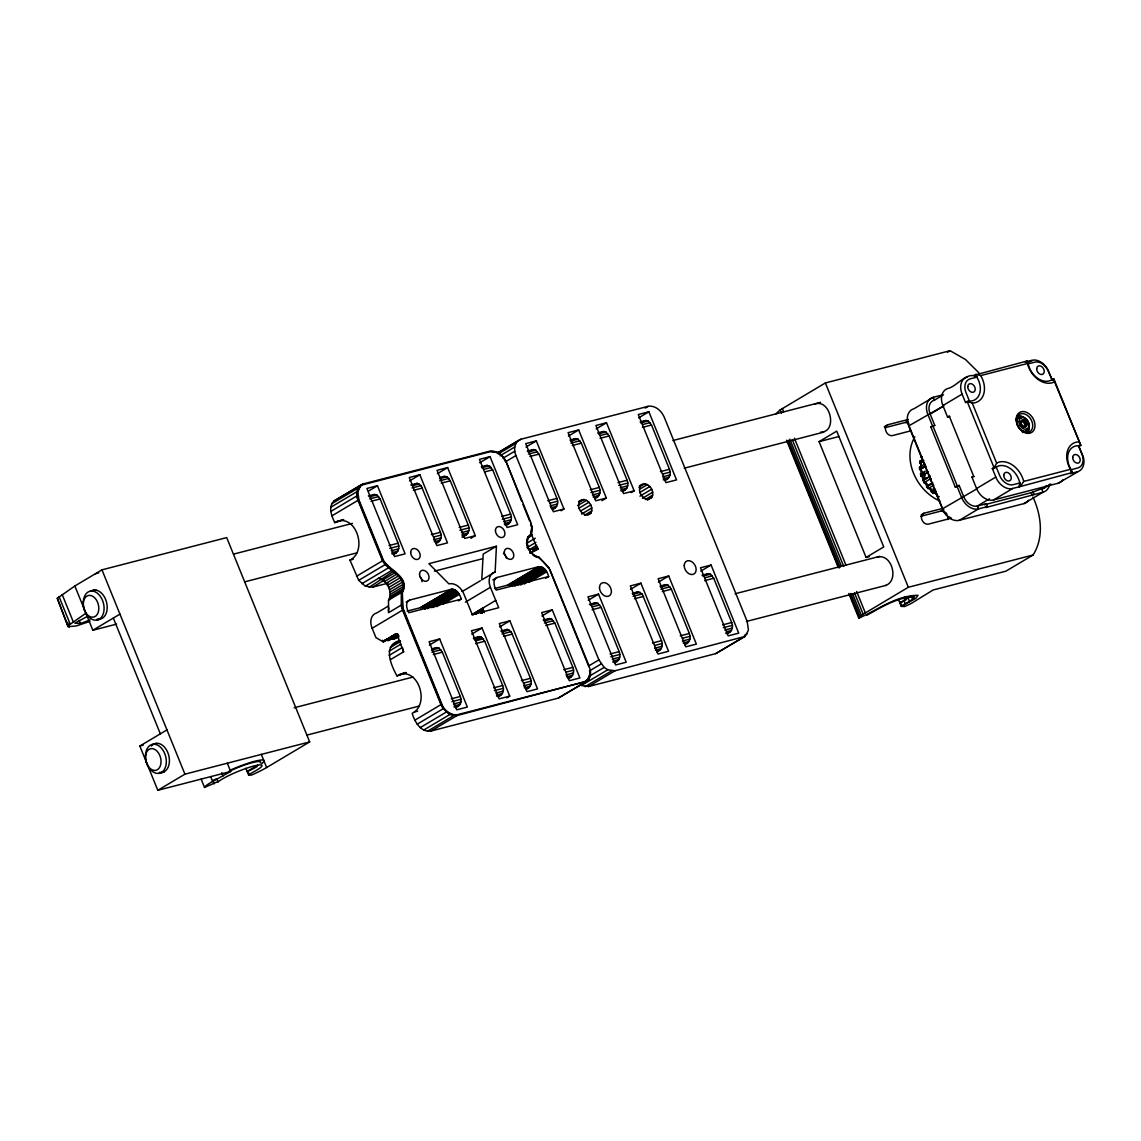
<?xml version="1.0" encoding="UTF-8"?>
<svg xmlns="http://www.w3.org/2000/svg" width="1141" height="1141" viewBox="0 0 1141 1141"><rect width="100%" height="100%" fill="white"/><g stroke="black" fill="none" stroke-linecap="round" stroke-linejoin="round"><path stroke-width="1.5" d="M581.482 499.815L579.628 501.284C576.547 506.604 580.698 514.006 586.517 515.062L590.81 513.265C593.876 507.945 589.74 500.542 583.907 499.487L578.544 501.569M642.397 484.069L640.543 485.538C637.462 490.844 641.613 498.246 647.432 499.316L651.711 497.505C654.791 492.199 650.655 484.797 644.822 483.741L639.459 485.824M587.201 680.264L589.883 674.531L590.282 670.295L589.255 677.711L587.201 680.264L583.864 681.99L456.842 714.837C449.911 716.092 443.992 710.401 441.453 704.453L402.531 608.41L401.903 592.963C410.09 577.046 389.038 571.028 383.034 560.573L358.531 500.243C355.222 494.766 358.531 485.282 363.366 484.64L490.844 451.522L494.253 451.351L501.184 454.746L497.447 452.093L490.159 451.094L363.052 483.969C356.249 486.066 355.536 494.666 357.989 500.329L382.52 560.773C388.04 571.356 409.491 576.847 401.304 592.607L401.304 605.087L388.51 612.703L388.51 600.223C393.217 592.065 387.184 580.798 378.57 578.273M393.388 554.483C398.209 553.028 400.077 547.623 398.095 543.23L380.11 498.959L376.872 494.909L372.936 494.766M435.762 543.53C440.583 542.075 442.451 536.669 440.469 532.276L421.086 485.595L417.207 483.328L412.258 485.638M455.616 707.72C460.436 706.265 462.305 700.859 460.322 696.466L442.337 652.196L439.085 648.145L435.163 648.017M462.048 537.24C467.354 535.728 470.748 530.308 468.266 525.074L450.296 480.817L447.044 476.767L443.122 476.624M497.989 696.766C502.81 695.311 504.679 689.906 502.682 685.513L484.711 641.242L481.459 637.191L477.537 637.049M505.948 525.373C510.769 523.919 512.637 518.527 510.64 514.12L492.67 469.85L489.418 465.813L485.495 465.671M525.801 689.578C530.608 688.123 532.49 682.717 530.494 678.325L511.125 631.643L507.232 629.376L502.297 631.686M552.23 509.642C557.05 508.187 558.933 502.796 556.936 498.389L538.951 454.118L535.7 450.082L531.777 449.939M568.175 678.624C572.982 677.155 574.864 671.764 572.868 667.357L554.897 623.1L551.645 619.035L547.709 618.907M594.604 498.688C599.424 497.234 601.307 491.828 599.296 487.435L581.325 443.164L578.073 439.128L574.151 438.985M622.415 491.5C627.222 490.045 629.105 484.64 627.108 480.247L609.137 435.976L605.885 431.926L601.963 431.797M664.789 480.546C669.596 479.092 671.479 473.686 669.482 469.293L651.511 425.022L648.259 420.972L644.323 420.829M614.457 662.892C619.278 661.423 621.146 656.032 619.149 651.625L601.179 607.369L597.927 603.318L594.005 603.175M656.831 651.925C661.637 650.47 663.52 645.079 661.523 640.672L642.155 594.005L638.275 591.737L633.326 594.033M684.629 644.736C689.449 643.282 691.332 637.876 689.335 633.483L671.35 589.212L668.113 585.176L664.176 585.033M727.002 633.783C731.823 632.328 733.706 626.922 731.709 622.53L713.724 578.259L710.486 574.208L706.55 574.08M495.151 571.955L496.421 546.225L428.888 563.683L448.941 583.892A13.735 9.927 59.2 0 1 463.931 594.133L472.231 614.571L498.703 607.725L490.416 587.287A13.92 10.055 59.2 0 1 493.896 572.397L495.151 571.955L481.787 579.87L483.185 554.098L496.421 546.225M1070.871 472.231L1071.057 469.721L1077.732 467.995A12.48 9.014 59.2 0 0 1081.982 454.246L1078.487 445.66L1083.194 456.557A15.589 11.267 59.2 0 1 1078.63 471.347L1058.021 483.271L993.511 499.958A15.589 11.267 59.2 0 1 976.582 488.533L971.932 477.081L973.601 476.097L949.212 416.023L947.543 417.021L942.894 405.568A15.589 11.267 59.2 0 1 948.214 388.396C956.985 386.385 967.34 370.611 976.91 377.115L970.235 378.841A12.48 9.014 59.2 0 0 965.985 392.575L969.465 401.161L966.883 402.202M456.842 714.837C452.093 715.564 443.735 710.572 441.895 704.197L402.973 608.153L402.345 592.692C410.532 576.79 389.48 570.771 383.476 560.317L358.973 499.986L357.789 491.828L360.47 486.095M934.294 492.655L933.053 493.368L931.37 491.543A3.708 2.681 59.2 0 0 931.627 490.601A2.054 1.483 59.2 0 0 929.102 487.991A3.708 2.681 59.2 0 0 928.546 488.319L928.061 488.533A27.427 19.825 59.2 0 1 926.62 486.722L926.734 486.38A3.708 2.681 59.2 0 0 927.219 485.61A2.054 1.483 59.2 0 0 925.208 482.515A3.708 2.681 59.2 0 0 924.538 482.614L923.098 480.332A3.708 2.681 59.2 0 0 923.782 479.805A2.054 1.483 59.2 0 0 922.413 476.41A3.708 2.681 59.2 0 0 921.7 476.296L921.243 476.253A27.427 19.825 59.2 0 1 920.473 473.986L920.73 473.8A3.708 2.681 59.2 0 0 921.557 473.544A2.054 1.483 59.2 0 0 920.915 470.092A3.708 2.681 59.2 0 0 920.202 469.764L919.617 469.464A27.427 19.825 59.2 0 1 919.461 467.325L925.009 464.002M1019.883 482.943L1019.369 486.779L1011.211 488.776A15.589 11.267 59.2 0 1 996.635 478.935L992.313 468.509L996.193 466.954L999.673 475.526A12.48 9.014 59.2 0 0 1013.208 484.668L1019.883 482.943L1019.141 486.85L1072.454 472.502L1069.474 466.555A18.199 13.15 59.2 0 1 1075.835 445.96L1080.827 445.404L1053.87 378.997L1049.406 380.88A18.199 13.15 59.2 0 1 1029.111 367.188L1027.157 360.97L973.843 375.318L976.91 377.115M947.914 519.554L948.014 516.816M927.904 485.681L926.734 486.38L932.582 482.985L926.649 486.494L932.653 482.857M245.871 768.292L248.581 774.967L251.405 775.124L254.7 773.655A30.45 4.35 -22.1 0 0 266.652 767.522L309.667 741.907L226.702 537.596L101.963 569.844L74.85 585.989L57.292 598.326L68.118 626.637L76.205 625.981L89.839 621.417M68.118 626.637L57.292 598.326M334.727 522.621L343.555 519.597L334.727 522.621C331.731 516.103 327.795 506.904 334.028 500.97L360.043 485.481M396.954 675.871L405.782 672.833L396.954 675.871C391.192 665.346 382.092 645.335 399.792 640.472M607.754 669.781L604.174 667.371L598.897 659.883L515.932 455.573C513.493 449.911 514.206 441.31 520.995 439.214L648.117 406.339C655.362 405.041 661.58 411.002 664.247 417.221L747.212 621.545L748.439 630.074L745.144 636.393L715.678 653.65L588.571 686.525L581.282 685.527L607.754 669.781L615.028 670.765L745.144 636.393M531.464 530.651C529.453 543.957 532.99 515.803 531.906 530.394M399.165 674.545C419.089 668.013 429.886 704.682 412.158 713.325C414.682 721.711 420.729 732.608 431.056 731.01L558.177 698.149L587.187 681.148C591.323 677.683 591.437 669.61 588.699 666.387L548.992 567.961M924.267 479.634L922.912 480.603L930.043 476.325M932.525 490.93L934.921 489.446L931.37 491.543L934.893 489.518M914.854 436.846C901.632 459.837 916.865 490.872 939.785 500.999M257.681 765.226A24.104 3.437 -22.1 0 1 251.163 769.005L247.198 771.573A27.855 3.979 -22.1 0 0 257.01 766.609M248.581 774.967L252.546 772.414A24.104 3.437 -22.1 0 0 253.958 765.982A24.104 3.437 -22.1 0 0 219.343 781L204.524 787.418L201.173 779.189M775.866 413.898L780.187 409.904L825.371 382.948L950.096 350.701L965.457 359.486L978.964 372.865M848.79 593.491L858.831 618.208L863.152 614.229L908.336 587.273L1033.061 555.011C1044.158 537.668 1041.291 514.976 1032.962 497.119M1033.061 555.011L1005.948 571.156L933.096 589.997L911.245 603.461L904.656 606.541L901.276 606.356L912.643 599.382L911.274 595.973L899.892 602.947L905.868 600.066L904.528 596.8M1079.044 446.088L1080.827 445.404L1054.555 381.779A21.308 15.404 59.2 0 1 1027.456 363.494L980.747 375.574A21.308 15.404 59.2 0 1 972.246 403.058L996.635 463.132L994.096 467.824L992.428 468.823L996.193 466.954L992.428 468.823M933.281 493.254L932.482 492.912L933.424 492.983A3.708 2.681 59.2 0 1 933.851 492.484A2.054 1.483 59.2 0 1 936.704 494.395A3.708 2.681 59.2 0 1 936.69 495.465L938.615 496.834M204.524 787.418L204.981 786.691A26.913 3.837 -22.1 0 1 212.625 781.485L230.667 771.473L227.344 763.272M1078.944 441.852A21.308 15.404 59.2 0 0 1070.443 469.336L1023.719 481.416L1020.796 485.852L1018.856 479.648A18.199 13.15 59.2 0 0 998.56 465.942L994.096 467.824L967.14 401.418L965.6 402.716M528.497 549.577A12.793 9.242 59.2 0 1 528.254 536.755L530.836 533.831M68.346 625.568L85.917 613.23M858.831 618.208C877.757 609.793 896.498 595.388 918.077 595.288L915.809 598.369L901.276 606.356L898.566 599.681M912.643 599.382L914.611 596.714C897.439 597.085 881.537 607.098 866.875 615.256M475.312 613.972L483.442 608.381L472.231 614.571M383.376 641.741L395.513 634.125L383.433 641.271L382.406 640.301L383.576 641.613L396.911 633.64L383.134 641.812L375.945 637.619L372.137 628.263A13.735 9.927 59.2 0 1 376.758 612.959L388.525 605.957M472.973 614.657L482.5 608.267L484.283 612.674M920.858 466.526L919.446 467.325M530.636 553.228L537.953 548.564L529.923 552.957M931.356 491.928L935.435 489.46M397.838 634.61L388.682 640.372L385.145 639.616M398.637 636.065L393.959 639.003L390.393 638.233M926.62 486.722L932.568 483.156M388.724 639.873L387.726 638.946L388.154 640.515L398.109 634.339L387.755 640.529M397.738 636.493L393.474 639.131L397.881 636.507M473.244 614.699L483.442 608.381M383.576 641.613L395.513 634.111M388.881 640.072L397.838 634.553M398.608 636.207L394.158 638.874L398.637 635.965M919.746 469.593L925.807 466.141M537.953 548.564L530.365 552.914M920.473 473.986L925.237 471.133M920.93 466.526L919.76 467.24A3.708 2.681 59.2 0 0 920.245 467.311M393.075 639.16L397.467 636.507M481.302 613.316L484.226 611.547L481.031 613.259M397.781 634.909L388.682 640.372L387.726 638.946M398.48 636.307L393.959 639.003L398.366 636.378M74.85 585.989L92.835 630.26L119.948 614.115M363.052 483.969L334.028 500.97M331.86 503.666L357.875 488.177M330.733 507.289L356.748 491.8M330.776 511.468L356.791 495.978M368.657 490.972L377.471 485.724L405.126 553.841L394.544 556.58L366.889 488.462L377.471 485.724M331.96 515.818L357.989 500.329M409.562 480.903L419.845 474.77L447.5 542.874L436.917 545.612L409.262 477.509L419.845 474.77M437.36 473.715L447.657 467.582L475.312 535.685L470.905 538.31M490.844 451.522L496.178 452.364M479.733 462.747L490.031 456.628L517.686 524.732L507.089 527.47L479.434 459.367L490.031 456.628M497.419 452.977L518 440.726M497.476 453.205L520.995 439.214M498.189 453.918L515.832 443.421M500.015 455.801L514.705 447.044M502.981 458.226L514.748 451.223M500.742 455.002L504.08 457.983L501.013 454.489M526.03 447.015L536.313 440.897L563.968 509L561.03 510.754M505.648 461.691L515.932 455.573M521.665 501.313L506.219 461.905L530.836 522.421M388.097 583.137L372.636 587.144L365.348 586.146L358.73 580.327L349.945 560.088C367.659 551.431 356.862 514.791 336.937 521.309M568.403 436.062L578.687 429.943L606.342 498.046L601.935 500.671M596.201 428.873L606.499 422.755L634.154 490.858L631.215 492.598M356.505 576.262L382.52 560.773M645.178 408.093L648.117 406.339M358.73 580.327L384.759 564.838M638.575 417.92L648.872 411.787L676.527 479.905L665.93 482.643L638.275 414.525L648.872 411.787M361.783 583.736L387.797 568.247M365.348 586.146L391.363 570.657M393.36 571.37L369.085 587.315M382.535 580.084L395.328 572.468M372.636 587.144L384.389 580.141M384.389 581.539L397.168 573.923M386.057 583.308L398.851 575.692M387.512 585.319L400.306 577.703M388.682 587.515L401.475 579.899M389.537 589.811L402.331 582.195M390.065 592.136L402.844 584.52M390.208 594.418L403.001 586.802M389.994 596.572L402.787 588.956M230.667 771.473L157.815 790.299L139.844 746.043L166.957 729.898M389.423 598.526L402.217 590.91M388.51 600.223L401.304 592.607M406.125 602.106L409.747 600.052L451.251 589.327C456.742 588.699 460.051 594.675 461.278 599.139L458.34 600.893M579.5 502.111L583.907 499.487M577.717 505.591L586.531 500.343M372.137 628.263L402.573 610.15A13.735 9.927 59.2 0 1 401.304 605.087M528.254 536.755L528.697 536.498A12.793 9.242 59.2 0 0 528.411 548.193A12.793 9.242 59.2 0 0 537.582 557.036M527.841 537.397L532.248 534.772M578.658 508.373L588.956 502.254M580.527 511.04L590.81 504.921M526.472 543.444L535.286 538.195M407.095 611.134L420.387 607.697L451.251 589.327M420.387 607.697L452.021 589.241M421.157 607.625L452.82 589.284M421.956 607.668L453.647 589.455M422.769 607.839L454.46 589.74M581.525 514.078L591.808 507.945M423.596 608.11L424.409 608.51L455.288 590.125M527.099 547.594L535.913 542.346M456.072 590.639L425.208 609.009L424.409 608.51M427.433 608.738L456.842 591.238M584.463 515.261L591.808 510.883M431.084 607.682L457.555 591.922M536.712 545.27L529.367 549.634L538.067 548.122M587.872 515.005L590.81 513.265M433.209 607.568L458.211 592.692M436.746 606.655L458.796 593.52M480.447 580.698L464.273 590.325A13.92 10.055 59.2 0 0 461.891 591.423M532.918 549.463L537.325 546.839M638.946 487.236L644.822 483.741M443.136 604.031L459.31 594.404M530.18 552.886L537.525 548.521M535.329 550.675L538.352 548.878M383.134 641.812L396.597 633.868L403.614 651.811L390.393 659.683M640.087 488.961L647.446 484.583M397.539 634.039L387.384 640.458M390.236 638.974L396.269 635.394M388.154 640.515L397.51 635.123M398.337 635.38L392.304 638.974L396.968 636.378M398.537 635.837L394.158 638.718M492.898 579.913L497.134 577.46L538.652 566.72C544.129 566.093 547.452 572.069 548.664 576.547L545.726 578.287M639.573 492.627L649.857 486.494M639.958 496.178L651.725 489.175M399.863 640.7L392.447 644.836M465.414 602.163L490.416 587.287M390.279 647.546L400.562 641.413M642.426 498.332L652.723 492.199M389.152 651.154L400.919 644.152M645.364 499.501L652.723 495.123M157.815 790.299L184.928 774.168L309.667 741.907M647.304 500.129L651.711 497.505M389.195 655.348L402.416 647.475L403.614 651.811M494.495 588.542L507.774 585.105L538.652 566.72M507.774 585.105L539.422 566.649M508.544 585.033L540.221 566.692M509.342 585.076L541.034 566.863M510.155 585.233L541.861 567.134M510.983 585.518L511.796 585.918L542.674 567.533M514.063 585.533L543.473 568.033M514.819 586.146L544.228 568.632M518.485 585.076L544.942 569.33M520.61 584.976L545.598 570.086M548.579 568.304L548.022 566.706M471.846 614.614L495.736 600.394M524.133 584.049L546.182 570.928M475.669 614.257L482.885 609.964M529.053 582.309L546.696 571.812M480.775 613.031L483.784 611.234M429.415 645.093L439.699 638.974L467.354 707.078L456.757 709.816L429.102 641.713L439.699 638.974M471.789 634.139L482.072 628.006L509.727 696.124L506.789 697.864M947.458 352.269L950.096 350.701M499.587 626.951L509.884 620.818L537.539 688.922L526.942 691.674L499.287 623.557L509.884 620.818M819.081 441.653L836.724 431.155L883.733 546.938L866.09 557.436L819.081 441.653L839.163 436.461M541.961 615.997L552.258 609.865L579.913 677.968L569.316 680.706L541.661 612.603L552.258 609.865M588.243 600.266L598.54 594.133L626.195 662.236L615.598 664.975L587.943 596.871L598.54 594.133M884.304 426.748L887.969 424.709L908.407 419.432M940.441 396.027L942.095 395.028L933.21 397.325L913.927 408.778A15.603 11.267 59.2 0 0 908.65 425.85L942.409 508.986A15.603 11.267 59.2 0 0 959.224 520.339L1023.891 503.623L1043.017 492.213A15.589 11.267 59.2 0 0 1049.563 484.326M943.507 394.786L934.365 400.191A12.48 9.014 59.2 0 0 930.115 413.926L934.764 425.379L930.871 426.948L955.259 487.007L959.153 485.438L963.803 496.891A12.48 9.014 59.2 0 0 977.338 506.034L978.507 508.886L959.296 520.325M884.76 427.761L905.198 422.484L907.837 420.901M630.616 589.298L640.914 583.179L668.569 651.283L657.972 654.021L630.317 585.918L640.914 583.179M908.692 425.935L943.621 405.896M942.894 405.568L962.091 394.144L961.435 392.247A15.589 11.267 59.2 0 1 966.013 377.457L967.411 376.972M414.925 720.128L440.954 704.639L402.573 610.15M930.186 414.126L943.678 406.082M1025.26 362.025L1027.157 360.97L1027.456 363.494M417.164 724.207L443.179 708.718L449.782 714.537L457.07 715.521L587.187 681.148M658.428 582.11L668.712 575.991L696.367 644.095L685.784 646.833L658.129 578.729L668.712 575.991M1028.968 362.039L1033.418 360.028A15.589 11.267 59.2 0 1 1047.994 369.869L1052.33 380.295L1048.294 371.296A12.48 9.014 59.2 0 0 1034.744 362.153L1028.084 363.879M420.202 727.616L446.217 712.127M930.871 426.948L934.764 425.379M423.767 730.026L449.782 714.537M427.504 731.196L453.533 715.707M431.056 731.01L457.07 715.521M700.802 571.156L711.085 565.037L738.74 633.141L728.158 635.879L700.503 567.776L711.085 565.037M923.896 460.565L920.145 463.474A3.708 2.681 59.2 0 1 920.816 463.988A2.054 1.483 59.2 0 1 920.887 467.225M923.397 461.178L919.717 463.189L923.326 461.121M588.613 666.016L598.897 659.883M925.194 466.213L919.617 469.464M589.369 670.965L601.136 663.962M589.483 676.128L604.174 667.371M586.289 680.264L589.355 678.453M924.11 479.862L930.215 476.097M558.177 698.149L584.192 682.66M931.027 478.521L923.996 482.672M585.019 686.697L611.476 670.951M588.571 686.525L615.028 670.765M933.752 485.182L928.061 488.533M955.259 487.007L959.153 485.438M921.272 514.819L923.925 513.25L942.651 508.401M942.366 508.886L977.209 488.662M976.582 488.533L995.779 477.095M920.716 516.303L941.14 511.025L943.792 509.442M744.374 635.437L747.312 633.697M715.678 653.65L742.149 637.905M989.489 498.859L977.338 506.034L986.238 503.723L987.407 506.59L985.738 507.574L1043.017 492.213L1041.847 489.346M986.238 503.723L984.569 504.721L1031.293 492.641L1044.899 487.592A12.48 9.014 59.2 0 0 1046.311 485.581M993.511 499.958L1012.709 488.519M1041.719 489.389L1050.861 483.984M1070.543 473.558L1072.454 472.502L1070.443 469.336M919.617 463.032A27.427 19.825 59.2 0 1 919.946 461.078L921.158 460.365M392.704 639.088L397.225 636.464M481.174 613.302L484.183 611.547M926.649 486.494L927.833 485.824M922.513 459.252A2.054 1.483 59.2 0 0 922.142 458.539A3.708 2.681 59.2 0 0 921.557 457.869L922.313 456.657M921.058 468.965L922.256 468.266M887.969 424.709C882.392 427.205 886.971 436.675 892.405 435.605L911.131 430.756M923.925 513.25C918.348 515.746 922.926 525.217 928.346 524.147L950.482 518.413M409.747 600.052C404.67 602.163 406.767 609.208 408.849 612.703L461.278 599.139M497.134 577.46C492.056 579.571 494.153 586.617 496.235 590.097L548.664 576.547M88.385 615.855L74.835 623.2L80.426 623.499L89.996 619.977M814.66 404.128C830.477 398.238 838.065 432.296 820.564 432.168M876.887 557.364C891.563 552.273 899.707 580.783 885.473 585.504M934.508 400.134L933.21 397.325A15.589 11.267 59.2 0 0 927.89 414.511L932.539 425.95M966.798 401.989L969.465 401.161M1025.502 361.968L1031.92 360.285M536.313 440.897L525.716 443.635L553.371 511.739L563.968 509M578.687 429.943L568.09 432.681L595.745 500.785L606.342 498.046M606.499 422.755L595.902 425.493L623.557 493.597L634.154 490.858M447.657 467.582L437.06 470.32L464.715 538.424L475.312 535.685M527.242 451.109L533.674 449.454M569.987 440.055L576.048 438.501M597.798 432.867L603.846 431.312M640.172 421.913L646.22 420.344M528.14 452.036L535.7 450.082M570.514 441.082L578.073 439.128M598.312 433.894L605.885 431.926M640.686 422.926L648.259 420.972M528.483 454.075L537.554 451.722M570.857 443.122L579.928 440.768M600.166 435.534L607.739 433.58M642.54 424.58L650.113 422.626M368.4 495.95L374.833 494.281M410.774 484.996L417.207 483.328M440.098 477.409L445.019 476.139M481.331 466.755L487.392 465.186M369.299 496.863L376.872 494.909M413.185 485.524L419.246 483.955M439.485 478.721L447.044 476.767M481.859 467.767L489.418 465.813M529.88 456.471L538.951 454.118M572.24 445.518L581.325 443.164M600.052 438.329L609.137 435.976M642.426 427.362L651.511 425.022M369.641 498.902L378.712 496.549M412.015 487.949L421.086 485.595M439.813 480.746L448.898 478.407M483.698 469.407L491.272 467.453M371.039 501.298L380.11 498.959M413.413 490.345L422.484 488.006M441.21 483.156L450.296 480.817M485.096 471.818L492.67 469.85M95.345 573.78L98.768 572.896M90.624 591.081L95.787 589.754M233.605 554.112L352.483 523.377M672.905 440.526L820.55 402.345M547.851 500.742L556.936 498.389M590.225 489.789L599.296 487.435M618.023 482.6L627.108 480.247M660.397 471.632L669.482 469.293M96.743 620.119A14.847 10.041 75.5 0 0 100.765 597A14.847 10.041 75.5 0 0 83.535 599.681A14.847 10.041 75.5 0 0 96.743 620.119L100.18 619.221M244.901 581.81L356.876 552.857M684.201 468.209L823.731 432.139M550.076 503.167L557.649 501.199M590.938 492.598L600.023 490.245M618.75 485.41L627.835 483.057M662.636 474.057L670.195 472.103M389.01 545.569L398.095 543.23M431.384 534.616L440.469 532.276M459.195 527.427L468.266 525.074M501.569 516.474L510.64 514.12M550.033 505.934L557.592 503.98M592.407 494.98L599.966 493.026M620.205 487.792L627.778 485.838M662.579 476.838L670.152 474.884M389.723 548.379L398.808 546.026M433.609 537.026L441.182 535.072M459.909 530.237L468.994 527.884M502.282 519.269L511.353 516.93M550.704 507.873L556.765 506.304M593.078 496.92L599.125 495.351M620.889 489.731L626.937 488.163M663.263 478.764L669.311 477.209M349.945 560.088L353.254 559.233M552.258 508.615L555.282 507.831M594.632 497.661L597.656 496.877M620.918 490.858L625.468 489.689M663.292 479.905L667.842 478.721M391.192 550.761L398.751 548.807M433.566 539.807L441.125 537.853M461.363 532.619L468.937 530.665M503.737 521.665L511.311 519.711M92.835 630.26L116.553 624.127M391.862 552.715L397.924 551.146M434.236 541.747L440.298 540.192M462.048 534.558L468.095 532.99M504.422 523.605L510.469 522.036M391.905 553.841L396.44 552.658M435.791 542.488L438.814 541.704M462.091 535.685L466.626 534.516M504.465 524.732L509 523.562M947.543 417.021L949.768 416.436M434.479 571.156L482.572 558.719M971.932 477.081L974.157 476.51M482.072 628.006L471.475 630.745L499.13 698.862L509.727 696.124M589.455 604.345L595.902 602.69M632.214 593.306L638.275 591.737M660.026 586.117L666.073 584.549M702.015 575.249L708.447 573.595M590.368 605.272L597.927 603.318M632.742 594.318L640.301 592.364M660.539 587.13L668.113 585.176M702.913 576.176L710.486 574.208M592.222 606.926L599.781 604.958M633.07 596.358L642.155 594.005M660.881 589.17L669.967 586.816M704.767 577.817L712.326 575.863M432.139 648.801L437.06 647.532M473.372 638.133L479.434 636.564M500.799 631.044L507.232 629.376M543.173 620.076L549.605 618.422M474.399 638.447L480.447 636.878M431.526 650.099L439.085 648.145M473.9 639.145L481.459 637.191M501.698 631.957L509.271 630.003M544.072 621.004L551.645 619.035M956.928 486.023L961.578 497.462A15.589 11.267 59.2 0 0 978.507 508.886L987.407 506.59M474.827 639.973L482.386 638.004M592.093 609.708L601.179 607.369M634.467 598.754L643.553 596.401M662.279 591.566L671.35 589.212M704.653 580.612L713.724 578.259M431.869 652.139L440.939 649.785M475.754 640.786L483.313 638.832M502.04 633.997L511.125 631.643M544.414 623.029L553.499 620.69M433.266 654.549L442.337 652.196M475.626 643.595L484.711 641.242M503.438 636.393L512.523 634.054M545.812 625.439L554.897 623.1M402.559 673.318L405.868 672.463M866.09 557.436L869.442 556.58M139.844 746.043L143.224 745.159M152.837 744.317L156.288 743.433M294.107 707.791L412.985 677.055M735.132 593.762L879.839 556.337M610.078 653.978L619.149 651.625M652.452 643.025L661.523 640.672M680.25 635.837L689.335 633.483M722.624 624.883L731.709 622.53M158.97 773.356A14.847 10.041 75.5 0 0 162.992 750.236A14.847 10.041 75.5 0 0 145.748 752.917A14.847 10.041 75.5 0 0 158.97 773.356L164.133 772.015M307.114 735.046L419.104 706.094M746.414 621.46L885.958 585.376M610.792 656.788L619.877 654.449M654.677 645.449L662.251 643.481M682.489 638.247L690.048 636.293M723.351 627.693L732.422 625.339M451.237 698.82L460.322 696.466M493.611 687.852L502.682 685.513M521.408 680.664L530.494 678.325M563.782 669.71L572.868 667.357M612.246 659.17L619.82 657.216M654.62 648.216L662.194 646.262M682.432 641.028L689.991 639.074M724.806 630.074L732.365 628.12M451.95 701.615L461.035 699.276M494.324 690.662L503.409 688.308M523.648 683.074L531.207 681.12M566.022 672.12L573.581 670.166M414.368 712.013L417.677 711.157M612.931 661.11L618.978 659.541M655.305 650.156L661.352 648.587M683.102 642.968L689.164 641.399M726.988 631.615L731.538 630.445M612.974 662.236L617.509 661.067M656.859 650.898L659.883 650.113M684.657 643.709L687.681 642.925M725.519 633.141L730.055 631.971M453.419 704.011L460.978 702.057M495.779 693.058L503.352 691.089M523.591 685.855L531.164 683.901M565.965 674.901L573.524 672.948M454.089 705.951L460.151 704.382M496.463 694.997L502.525 693.428M524.275 687.795L530.323 686.24M566.649 676.841L572.696 675.272M454.132 707.078L458.668 705.908M496.506 696.124L501.042 694.94M525.83 688.536L528.854 687.752M568.189 677.583L571.227 676.798M1070.786 473.486L1077.218 471.846M919.946 461.078L920.288 461.092A3.708 2.681 59.2 0 0 921.243 461.42M905.198 422.484L908.835 423.297M941.14 511.025L944.791 511.838M398.751 637.776L397.553 637.591M938.786 496.649L938.002 496.535L938.729 496.763M537.582 557.036C545.241 561.757 557.692 578.829 539.008 556.993A12.052 8.714 59.2 0 1 528.996 549.363A12.052 8.714 59.2 0 1 528.768 537.268C535.714 535.628 528.711 514.876 531.421 526.686M980.747 375.574L975.512 374.334L978.493 380.267A18.199 13.15 59.2 0 1 972.132 400.862L967.14 401.418L972.246 403.058M1051.774 379.882L1053.87 378.997L1054.555 381.779M511.796 585.918L512.594 586.417M925.665 466.041L922.17 468.224M945.918 512.794L946.873 514.006M504.051 457.898L506.29 461.977M503.637 458.254L505.777 462.162M440.954 704.639L443.179 708.718M962.091 394.144L965.471 402.416M1032.962 491.643L1034.117 494.509M1031.293 492.641L1032.448 495.494M933.096 426.363L957.484 486.437M909.249 426.363L942.922 509.314A12.48 9.014 59.2 0 0 947.601 515.803M825.371 382.948L908.336 587.273M908.15 598.027L909.534 601.435M903.857 600.394L905.241 603.789M900.32 602.091L901.704 605.5M782.355 408.549L783.696 411.844M794.407 438.215L845.923 565.08M856.62 591.452L865.32 612.874M780.187 409.904L781.528 413.199M792.225 439.57L843.741 566.449M854.452 592.807L863.152 614.229M789.786 439.157L841.316 566.036M852.684 594.047L861.384 615.47M788.46 440.255L839.99 567.134M850.687 593.491L860.057 616.568M787.604 441.196L839.12 568.075M849.817 594.432L859.187 617.495M786.563 440.255L838.093 567.134M549.805 569.259L589.255 666.301M522.992 504.564L529.609 520.881M531.335 533.959L537.268 548.579M261.303 754.329L266.652 767.522M247.626 770.717L249.009 774.111M221.725 772.699L223.066 775.994M218.145 782.098L216.776 778.69L212.796 780.458L214.18 783.867M210.629 776.536L212.625 781.485M101.963 569.844L184.928 774.168M113.33 618.051L160.339 733.834M79.171 620.404L80.426 623.499M62.213 594.604L73.281 621.845M59.047 596.686L70.114 623.927M67.462 622.273L69.416 627.079M977.495 506.005L978.507 508.886M419.788 576.319A5.947 4.293 59.2 0 1 422.013 581.767M503.409 553.442A5.947 4.293 59.2 0 1 506.647 558.42M388.468 611.063A13.735 9.927 59.2 0 1 388.953 608.01M537.14 557.293A12.793 9.242 59.2 0 1 533.189 555.225M1028.597 500.286A15.603 11.267 59.2 0 1 1023.891 503.623M996.635 463.132A21.308 15.404 59.2 0 1 1023.719 481.416M908.707 424.837A12.48 9.014 59.2 0 1 908.15 421.799M951.394 518.071A12.48 9.014 59.2 0 1 948.813 516.73M1062.799 479.919A15.589 11.267 59.2 0 1 1058.021 483.271M1027.071 429.173A7.802 5.634 59.2 0 1 1022.45 432.41M1015.79 419.66A7.802 5.634 59.2 0 1 1021.352 418.219M1017.316 415.837A10.141 7.331 59.2 0 1 1023.534 417.235M1029.054 425.736A10.141 7.331 59.2 0 1 1027.97 432.254M1020.91 426.363A3.123 2.253 59.2 0 1 1020.411 425.736M1020.567 421.828A3.123 2.253 59.2 0 1 1024.318 423.496A3.123 2.253 59.2 0 1 1023.42 427.305M1024.589 419.089A6.233 4.507 59.2 0 1 1025.788 420.088M1027.542 422.798A6.233 4.507 59.2 0 1 1027.984 424.309M1020.582 422.527A3.737 2.71 59.2 0 1 1024.975 421.115A3.737 2.71 59.2 0 1 1025.431 426.905A3.737 2.71 59.2 0 1 1020.653 423.425M937.046 494.452A23.02 16.644 59.2 0 1 933.481 492.413M932.796 491.914A23.02 16.644 59.2 0 1 932.111 491.386M931.441 490.844A23.02 16.644 59.2 0 1 921.614 475.098M921.415 474.257A23.02 16.644 59.2 0 1 920.773 469.208M920.787 467.582A23.02 16.644 59.2 0 1 921.343 463.717M936.39 491.571A23.02 16.644 59.2 0 1 935.691 491.101M934.992 490.601A23.02 16.644 59.2 0 1 932.996 488.961M925.608 478.835A23.02 16.644 59.2 0 1 924.595 476.339M924.31 475.483A23.02 16.644 59.2 0 1 923.611 472.945M925.151 475.426A18.57 13.421 59.2 0 1 924.638 473.144M921.115 457.313A27.427 19.825 59.2 0 1 921.357 456.742M229.341 770.617A27.855 3.979 -22.1 0 1 257.253 760.662A27.855 3.979 -22.1 0 1 261.731 763.586M151.382 746.086A14.847 10.041 75.5 0 1 168.483 754.458A14.847 10.041 75.5 0 1 159.398 772.3M91.251 591.024A14.847 10.041 75.5 0 1 106.741 603.09A14.847 10.041 75.5 0 1 97.17 619.064M230.539 770.674A24.104 3.437 -22.1 0 1 260.305 762.987M928.36 472.003L921.115 476.168L928.36 472.003M924.281 482.714L923.611 481.987L924.139 482.714M684.215 565.394A7.431 5.363 59.2 0 0 692.958 574.422A7.431 5.363 59.2 0 0 693.4 563.026A7.431 5.363 59.2 0 0 684.215 565.394M599.481 587.301A7.431 5.363 59.2 0 0 608.21 596.329A7.431 5.363 59.2 0 0 608.652 584.934A7.431 5.363 59.2 0 0 599.481 587.301M495.408 530.308A5.947 4.293 59.2 0 0 502.397 537.525A5.947 4.293 59.2 0 0 502.753 528.411A5.947 4.293 59.2 0 0 495.408 530.308M410.66 552.215A5.947 4.293 59.2 0 0 417.649 559.447A5.947 4.293 59.2 0 0 418.005 550.319A5.947 4.293 59.2 0 0 410.66 552.215M419.517 574.009A5.947 4.293 59.2 0 0 426.506 581.24A5.947 4.293 59.2 0 0 426.848 572.112A5.947 4.293 59.2 0 0 419.517 574.009M504.251 552.101A5.947 4.293 59.2 0 0 511.239 559.318A5.947 4.293 59.2 0 0 511.596 550.204A5.947 4.293 59.2 0 0 504.251 552.101M1072.711 457.441A4.678 3.38 59.2 0 0 1078.202 463.118A4.678 3.38 59.2 0 0 1078.487 455.944A4.678 3.38 59.2 0 0 1072.711 457.441M967.739 386.585A4.678 3.38 59.2 0 0 973.244 392.276A4.678 3.38 59.2 0 0 973.515 385.102A4.678 3.38 59.2 0 0 967.739 386.585M1003.752 475.269A4.678 3.38 59.2 0 0 1009.243 480.96A4.678 3.38 59.2 0 0 1009.528 473.772A4.678 3.38 59.2 0 0 1003.752 475.269M1036.698 368.757A4.678 3.38 59.2 0 0 1042.204 374.448A4.678 3.38 59.2 0 0 1042.475 367.259A4.678 3.38 59.2 0 0 1036.698 368.757M1016.189 418.961A11.695 8.458 59.2 0 0 1029.952 433.181A11.695 8.458 59.2 0 0 1030.637 415.224A11.695 8.458 59.2 0 0 1016.189 418.961M1018.913 421.585A6.233 4.507 59.2 0 0 1026.244 429.173A6.233 4.507 59.2 0 0 1026.615 419.588A6.233 4.507 59.2 0 0 1018.913 421.585M1016.831 421.614A7.802 5.634 59.2 0 0 1026.001 431.098A7.802 5.634 59.2 0 0 1026.458 419.118A7.802 5.634 59.2 0 0 1016.831 421.614M1016.446 420.016A10.141 7.331 59.2 0 0 1028.369 432.339A10.141 7.331 59.2 0 0 1028.968 416.779A10.141 7.331 59.2 0 0 1016.446 420.016M1020.91 422.327A3.737 2.71 59.2 0 0 1025.317 426.877A3.737 2.71 59.2 0 0 1025.545 421.129A3.737 2.71 59.2 0 0 1020.91 422.327M1021.081 422.712A3.123 2.253 59.2 0 0 1024.761 426.506A3.123 2.253 59.2 0 0 1024.932 421.714A3.123 2.253 59.2 0 0 1021.081 422.712M83.436 601.863A11.11 7.516 75.5 0 0 93.32 617.138A11.11 7.516 75.5 0 0 96.329 599.852A11.11 7.516 75.5 0 0 83.436 601.863M145.663 755.1A11.11 7.516 75.5 0 0 155.547 770.375A11.11 7.516 75.5 0 0 158.556 753.089A11.11 7.516 75.5 0 0 145.663 755.1"/></g></svg>
